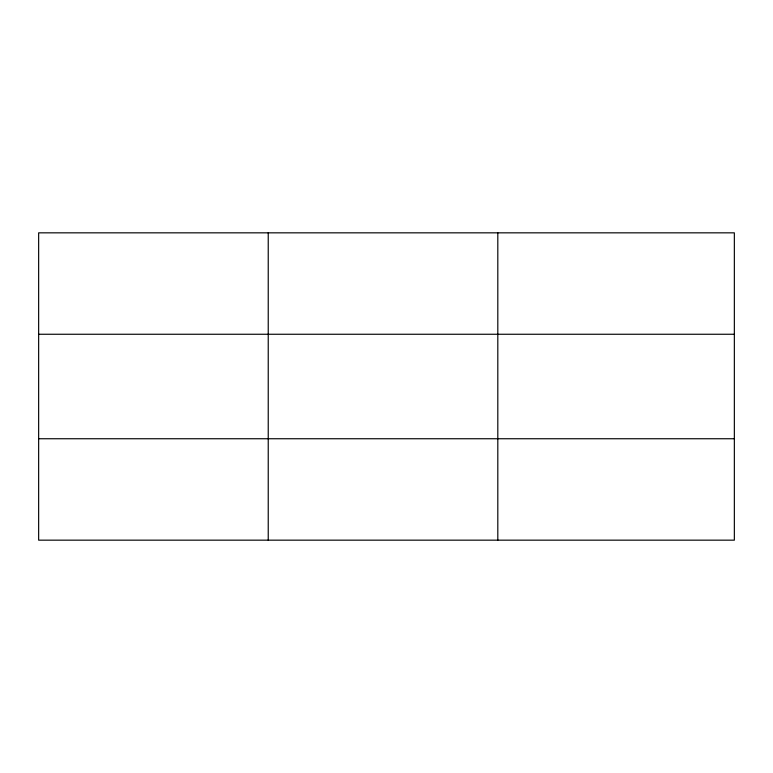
<?xml version="1.0" encoding="UTF-8"?>
<svg xmlns="http://www.w3.org/2000/svg" width="773" height="773" viewBox="0 0 773 773"><rect width="100%" height="100%" fill="white"/><g stroke="black" fill="none" stroke-linecap="round" stroke-linejoin="round"><path stroke-width="1.16" d="M268.231 540.163L268.231 232.837M497.812 540.163L497.812 232.837M734.35 334.255L734.35 232.837L38.65 232.837L38.65 540.163L734.35 540.163L734.35 334.255L38.65 334.255M38.65 438.745L734.35 438.745"/></g></svg>
